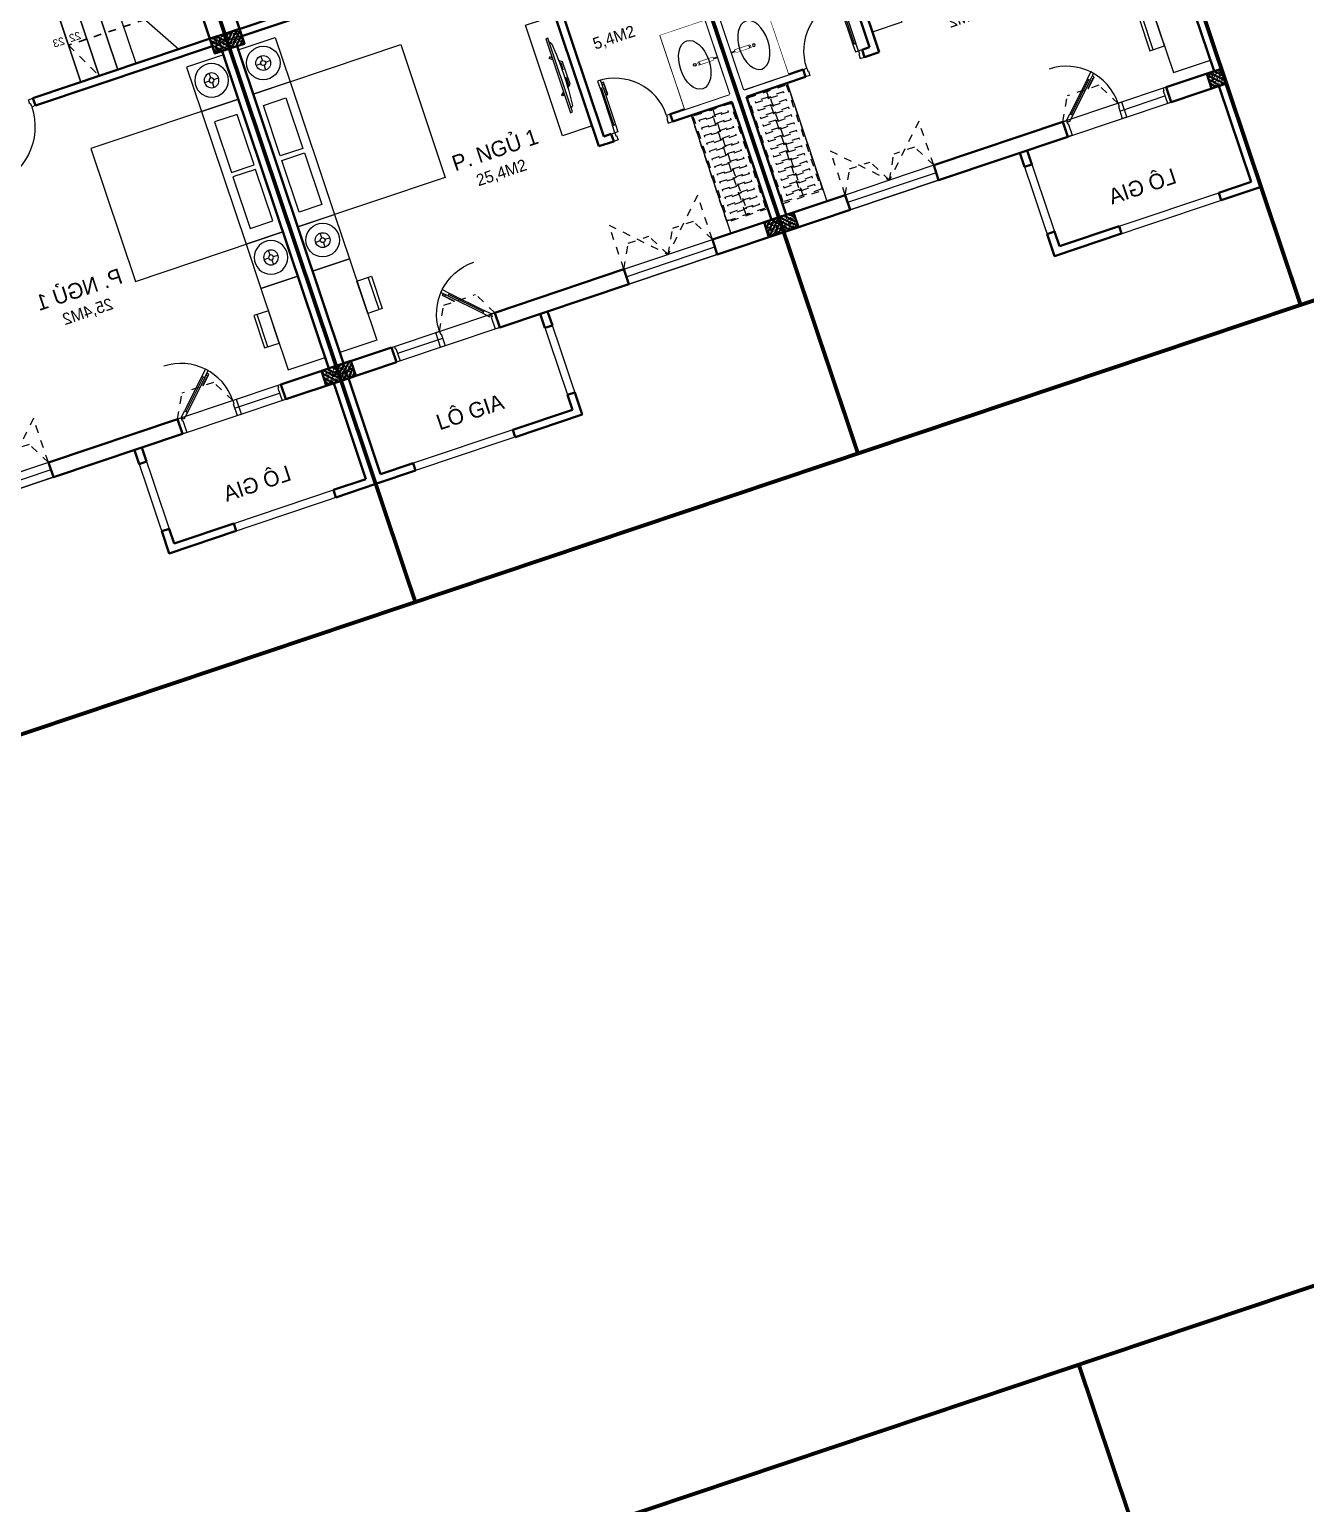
# Model space of a CAD drawing. Header units: metres. Extents: x 568336 to 569219, y 2065964 to 2066430.
# Drawn here: x 568569.31 to 568585.71, y 2066218.26 to 2066237.2 of the extents above; entities that cross this region are included whole.
import ezdxf

# ---------------------------------------------------------------- set-up
doc = ezdxf.new("R2010")
doc.units = ezdxf.units.M
for name, pattern in [('$AUDIT_BAD_LTYPE2', [0]), ('CENTER', [2, 1.25, -0.25, 0.25, -0.25]), ('DASHDOT2', [0.5, 0.25, -0.125, 0, -0.125]), ('HIDDEN', [0.375, 0.25, -0.125]), ('HIDDEN2', [0.1875, 0.125, -0.0625]), ('X-5M-G-MB PHONGNGU$0$HIDDEN2', [0.1875, 0.125, -0.0625])]:
    doc.linetypes.add(name, pattern=pattern)
doc.layers.get('0').update_dxf_attribs({"linetype": 'CONTINUOUS'})
doc.layers.get('DEFPOINTS').update_dxf_attribs({"linetype": 'CONTINUOUS'})
for name, color, linetype, lineweight in [('-CENTER', 143, 'CENTER', 13), ('-CONCRETE', 1, 'CONTINUOUS', 35), ('-DIM', 9, 'CONTINUOUS', 13), ('-DOOR', 137, 'CONTINUOUS', 9), ('-FURNITURE', 46, 'CONTINUOUS', 9), ('-HATCH', 8, 'CONTINUOUS', 5), ('-LINE1', 7, 'CONTINUOUS', 18), ('-LINE2', 252, 'CONTINUOUS', 9), ('-STEEL1', 1, 'CONTINUOUS', 35), ('-TEXT', 7, 'CONTINUOUS', 15), ('-WALL', 4, 'CONTINUOUS', 35), ('TEXT25', 2, 'CONTINUOUS', 13)]:
    doc.layers.add(name, color=color, linetype=linetype, lineweight=lineweight)
doc.layers.add('-RANH GIOI LO DAT', color=12, linetype='CONTINUOUS')
doc.layers.add('1-NETMANH', color=8, linetype='CONTINUOUS')
doc.styles.add('SVN_AVO_thuong', font='')
doc.styles.add('T1', font='', dxfattribs={"height": 200})
doc.styles.add('vnavanth', font='', dxfattribs={"width": 0.8})
doc.styles.get('SVN_AVO_thuong').set_extended_font_data('SVN-Avo')
doc.styles.get('T1').set_extended_font_data('VNgeometric Light')
doc.styles.get('vnavanth').set_extended_font_data('.VnAvantH')

# ---------------------------------------------------------------- blocks, each defined once
blk = doc.blocks.new('M17-T2')
at = {"layer": '-RANH GIOI LO DAT', "linetype": 'HIDDEN', "ltscale": 10, "const_width": 50}
blk.add_lwpolyline([(199311.2922678299, -37992.77481386682), (205312.6449374761, -37853.14986137766), (205312.6449371913, -19988.65296813799), (194312.6449370133, -19988.65296804917), (194312.6449368876, -33109.07124499034)], close=True, dxfattribs=at)
blk = doc.blocks.new('*U150')
at = {"linetype": '$AUDIT_BAD_LTYPE2'}
for p, q in [((70, 100), (69.99999999999999, 600.0000000000018)), ((89.99999999999999, 600.0000000000018), (90, 100))]:
    blk.add_line(p, q, dxfattribs=at)
for points in [[(49.99999999999999, 600.0000000000018), (89.99999999999999, 600.0000000000018), (89.99999999999999, 700.0000000000018), (49.99999999999999, 700.0000000000018), (49.99999999999999, 600.0000000000018)], [(49.99999999999999, 602.9059272893373), (50, 100)], [(50, 100), (90, 100), (90, 0), (50, 0), (50, 100)]]:
    blk.add_lwpolyline(points)
for points in [[(118.2698876160139, 494.515618111911), (118.2698876160139, 664.1349438079942), (89.99999999999999, 664.1349438079942), (89.99999999999999, 635.8650561920094), (112.6159100928053, 635.8650561920094), (112.6159100928053, 494.515618111911)], [(0, 0), (50, 0), (50, -40), (60, -40), (60, -99.99998804123416), (0, -99.99998804123416)], [(800.0000000000018, 7.105427357600876e-15), (750.0000000000018, 7.105427357600876e-15), (750.0000000000018, -40), (740.0000000000018, -40), (740.0000000000018, -99.99998804123415), (800.0000000000018, -99.99998804123415)]]:
    blk.add_lwpolyline(points, close=True)
at = {"linetype": '$AUDIT_BAD_LTYPE2', "ltscale": 0.3}
blk.add_arc((50, 0), 700.0000000000018, 0, 90, dxfattribs=at)
blk = doc.blocks.new('*U152')
at = {"linetype": '$AUDIT_BAD_LTYPE2'}
for p, q in [((70, 100), (70, 699.9999999999982)), ((90, 699.9999999999982), (90, 100))]:
    blk.add_line(p, q, dxfattribs=at)
for points in [[(50, 699.9999999999982), (90, 699.9999999999982), (90, 799.9999999999982), (50, 799.9999999999982), (50, 699.9999999999982)], [(50, 702.9059272893337), (50, 100)], [(50, 100), (90, 100), (90, 0), (50, 0), (50, 100)]]:
    blk.add_lwpolyline(points)
for points in [[(118.2698876160139, 594.5156181119073), (118.2698876160139, 764.1349438079906), (90, 764.1349438079906), (90, 735.8650561920058), (112.6159100928053, 735.8650561920058), (112.6159100928053, 594.5156181119073)], [(0, 0), (50, 0), (50, -40), (60, -40), (60, -99.99999999999272), (0, -99.99999999999272)], [(899.9999999999982, 1.3252863207713e-28), (849.9999999999982, 1.3252863207713e-28), (849.9999999999982, -40.00000000000001), (839.9999999999982, -40.00000000000001), (839.9999999999982, -99.99999999999272), (899.9999999999982, -99.99999999999272)]]:
    blk.add_lwpolyline(points, close=True)
at = {"linetype": '$AUDIT_BAD_LTYPE2', "ltscale": 0.3}
blk.add_arc((50, 0), 799.9999999999982, 0, 90, dxfattribs=at)
blk = doc.blocks.new('1800X2000')
at = {"layer": '-FURNITURE'}
blk.add_line((325497.3064970744, 17765.29446492715), (325497.3064973904, 19565.2944651944), dxfattribs=at)
for points in [[(323997.3057774993, 19565.2944651944), (325997.3064971831, 19565.2944651944), (325997.3064971831, 17765.29446484288), (323997.3057774993, 17765.29446484288)], [(325612.9490047574, 19390.79434491032), (325919.0064973457, 19390.79434491032), (325919.0064973457, 18691.29434485664), (325612.9490047574, 18691.29434485664)], [(325612.9490046239, 18629.79434491026), (325919.0064972151, 18629.79434491026), (325919.0064972151, 17946.79434485664), (325612.9490046239, 17946.79434485664)]]:
    blk.add_lwpolyline(points, close=True, dxfattribs=at)
blk = doc.blocks.new('XR.MB.LM123$0$tvi 1')
blk.add_lwpolyline([(28.54445810673496, -2.291926648467779e-10), (28.54445810673496, -999.9999999999964), (-7.275957614183426e-12, -1000), (0, 0)], close=True)
for points in [[(28.54445810680045, -50.31958968611434), (52.37372755713295, -80.86315460130209)], [(-24.09820395050338, -235.5599978379832), (-39.09879504836863, -251.7939635238108)], [(0, -284.7849796677438), (-39.09879504836863, -251.7939635238108)], [(0, -255.9952397129928), (-24.09820395050338, -235.5599978379832)], [(69.66229681991535, -315.0836646851385), (111.1934016081432, -350.2927865858655), (111.193401608034, -649.712917566063), (69.68611289083492, -684.9110379843005)], [(89.09002233762294, -445.7449799550195), (89.09002233762294, -359.9578938602899), (70.91298945683957, -344.6203678706661)], [(89.09002233768115, -554.2550200447404), (89.09002233773936, -640.0421061392371), (70.91298945678864, -655.3796321293303)], [(89.09002233762294, -445.7449799550195), (73.49991829216015, -445.7449799550232)], [(89.09002233768115, -554.2550200447404), (73.49991829216015, -554.2550200447404)], [(0, -715.2150203320198), (-39.09879504836863, -748.2060364759491)], [(-24.09820395050338, -764.4400021620095), (-39.09879504836863, -748.2060364759491)], [(0, -744.004760287), (-24.09820395050338, -764.4400021620095)], [(28.54445810674224, -949.680410313882), (52.37372755713295, -919.1368453984578)]]:
    blk.add_lwpolyline(points)
blk.add_arc((-4025.16618952866, -499.9999999999964), 4099.025185406737, 354.1310878512652, 5.868912148527433)
blk = doc.blocks.new('Sink_Cicle')
blk.add_lwpolyline([(17.49999987077899, -50.00226151314564), (-17.49999987077899, -49.99773848685436), (-17.51615354442038, -252.2967581441626), (17.48384613892995, -252.3012811850058)], close=True)
blk.add_circle((0, -300), 17.5)
at = {"layer": 'DEFPOINTS'}
blk.add_line((0, -100), (0, 0), dxfattribs=at)
blk.add_wipeout([(17.499999870775355, -50.00226151314928), (-17.49999987078263, -49.99773848685436), (-17.516153544427652, -252.29675814416623), (17.48384613892631, -252.3012811850058)])
at = {"layer": '-FURNITURE', "linetype": 'Continuous'}
blk.add_ellipse((0, -300), major_axis=(-325, 0), ratio=0.5846153846153846, dxfattribs=at)
blk.add_line((-17.51421511289664, -237.2967582757119), (17.48578462866135, -237.3012813020032))
blk = doc.blocks.new('*U146')
at = {"ltscale": 300}
blk.add_lwpolyline([(0, 0), (999.4913685167412, 0), (999.4913685167412, -600), (0, -600)], close=True, dxfattribs=at)
blk.add_wipeout([(0, 7.503331289626658e-12), (999.4913685167317, 7.503331289626658e-12), (999.4913685167317, -600.0000000000001), (0, -600.0000000000001)], dxfattribs=at)
blk.add_blockref('Sink_Cicle', (499.7456842583706, 0), dxfattribs=at)
blk = doc.blocks.new('12PLMP12')
at = {"color": 0, "linetype": 'ByBlock'}
for p, q in [((-1.25, 0), (-3.75, 0)), ((0, 1.25), (0, 3.75)), ((1.25, 0), (3.75, 0)), ((0, -1.25), (0, -3.75))]:
    blk.add_line(p, q, dxfattribs=at)
for radius in [8.5, 3.75, 1.25]:
    blk.add_circle((0, 0), radius, dxfattribs=at)
blk = doc.blocks.new('*U206')
at = {"linetype": 'X-5M-G-MB PHONGNGU$0$HIDDEN2'}
for points in [[(0, 600.0000000004657), (0, 0), (1581.478970114152, -5.343121944064298e-10), (1581.478970114152, 599.9999999999313)], [(1561.478970114152, 579.999661371858), (1561.478970114152, 19.99966137185813), (20, 20.00000000046566), (20, 580.0000000004657)], [(1561.478970114152, 286.6991212949402), (1561.478970114152, 313.099121294847), (20, 313.0991212953813), (19.99999859370291, 286.6991212952417)], [(113.7817614636733, 319.1750910408318), (109.4317788550979, 319.1750910408318), (109.4317788550979, 280.441767644881), (113.7817614636733, 280.441767644881)], [(227.7817614636733, 319.1750910407849), (223.4317788550979, 319.1750910407849), (223.4317788550979, 280.4417676448341), (227.7817614636733, 280.4417676448341)], [(341.7817614636733, 319.175091040738), (337.4317788550979, 319.175091040738), (337.4317788550979, 280.4417676447872), (341.7817614636733, 280.4417676447872)], [(455.7817614636733, 319.1750910406911), (451.4317788550979, 319.1750910406911), (451.4317788550979, 280.4417676447403), (455.7817614636733, 280.4417676447403)], [(569.7817614636733, 319.1750910406442), (565.431778855098, 319.1750910406442), (565.431778855098, 280.4417676446934), (569.7817614636733, 280.4417676446934)], [(683.7817614636733, 319.1750910405973), (679.431778855098, 319.1750910405973), (679.431778855098, 280.4417676446465), (683.7817614636733, 280.4417676446465)], [(797.7817614636733, 319.1750910405504), (793.431778855098, 319.1750910405504), (793.431778855098, 280.4417676445996), (797.7817614636733, 280.4417676445996)], [(911.7817614636733, 319.1750910405035), (907.431778855098, 319.1750910405035), (907.431778855098, 280.4417676445527), (911.7817614636733, 280.4417676445527)], [(1025.781761463673, 319.1750910404566), (1021.431778855098, 319.1750910404566), (1021.431778855098, 280.4417676445057), (1025.781761463673, 280.4417676445057)], [(1139.781761463673, 319.1750910404097), (1135.431778855098, 319.1750910404097), (1135.431778855098, 280.4417676444588), (1139.781761463673, 280.4417676444588)], [(1253.781761463673, 319.1750910403628), (1249.431778855098, 319.1750910403628), (1249.431778855098, 280.4417676444119), (1253.781761463673, 280.4417676444119)], [(1367.781761463673, 319.1750910403159), (1363.431778855098, 319.1750910403159), (1363.431778855098, 280.441767644365), (1367.781761463673, 280.441767644365)], [(1481.781761463673, 319.175091040269), (1477.431778855098, 319.175091040269), (1477.431778855098, 280.4417676443181), (1481.781761463673, 280.4417676443181)]]:
    blk.add_lwpolyline(points, close=True, dxfattribs=at)
for points in [[(122.2409142897814, 313.1103512093413), (122.2409142897814, 515.2497102723445), (100.1765458012815, 515.2497102723445), (100.1765458012815, 313.1103512093413)], [(236.2409142897814, 313.1103512092944), (236.2409142897814, 515.2497102722975), (214.1765458012815, 515.2497102722975), (214.1765458012815, 313.1103512092944)], [(350.2409142897814, 313.1103512092475), (350.2409142897814, 515.2497102722507), (328.1765458012815, 515.2497102722507), (328.1765458012815, 313.1103512092475)], [(464.2409142897814, 313.1103512092006), (464.2409142897814, 515.2497102722037), (442.1765458012815, 515.2497102722037), (442.1765458012815, 313.1103512092006)], [(578.2409142897814, 313.1103512091537), (578.2409142897814, 515.2497102721569), (556.1765458012815, 515.2497102721569), (556.1765458012815, 313.1103512091537)], [(692.2409142897814, 313.1103512091068), (692.2409142897814, 515.24971027211), (670.1765458012815, 515.24971027211), (670.1765458012815, 313.1103512091068)], [(806.2409142897814, 313.1103512090599), (806.2409142897814, 515.249710272063), (784.1765458012815, 515.249710272063), (784.1765458012815, 313.1103512090599)], [(920.2409142897814, 313.110351209013), (920.2409142897814, 515.2497102720162), (898.1765458012815, 515.2497102720162), (898.1765458012815, 313.110351209013)], [(1034.240914289781, 313.1103512089661), (1034.240914289781, 515.2497102719692), (1012.176545801281, 515.2497102719692), (1012.176545801281, 313.1103512089661)], [(1148.240914289781, 313.1103512089192), (1148.240914289781, 515.2497102719224), (1126.176545801281, 515.2497102719224), (1126.176545801281, 313.1103512089192)], [(1262.240914289781, 313.1103512088723), (1262.240914289781, 515.2497102718754), (1240.176545801281, 515.2497102718754), (1240.176545801281, 313.1103512088723)], [(1376.240914289781, 313.1103512088254), (1376.240914289781, 515.2497102718285), (1354.176545801281, 515.2497102718285), (1354.176545801281, 313.1103512088254)], [(1490.240914289781, 313.1103512087785), (1490.240914289781, 515.2497102717816), (1468.176545801281, 515.2497102717816), (1468.176545801281, 313.1103512087785)], [(100.1765458012815, 286.7103512094345), (100.1765458012815, 92.0852110228024), (122.2409142897814, 92.0852110228024), (122.2409142897814, 286.7103512094345)], [(214.1765458012815, 286.7103512093876), (214.1765458012815, 92.08521102275549), (236.2409142897814, 92.08521102275549), (236.2409142897814, 286.7103512093876)], [(328.1765458012815, 286.7103512093407), (328.1765458012815, 92.08521102270858), (350.2409142897814, 92.08521102270858), (350.2409142897814, 286.7103512093407)], [(442.1765458012815, 286.7103512092938), (442.1765458012815, 92.08521102266168), (464.2409142897814, 92.08521102266168), (464.2409142897814, 286.7103512092938)], [(556.1765458012815, 286.7103512092469), (556.1765458012815, 92.08521102261477), (578.2409142897814, 92.08521102261477), (578.2409142897814, 286.7103512092469)], [(670.1765458012815, 286.7103512092), (670.1765458012815, 92.08521102256786), (692.2409142897814, 92.08521102256786), (692.2409142897814, 286.7103512092)], [(784.1765458012815, 286.7103512091531), (784.1765458012815, 92.08521102252095), (806.2409142897814, 92.08521102252095), (806.2409142897814, 286.7103512091531)], [(898.1765458012815, 286.7103512091062), (898.1765458012815, 92.08521102247404), (920.2409142897814, 92.08521102247404), (920.2409142897814, 286.7103512091062)], [(1012.176545801281, 286.7103512090592), (1012.176545801281, 92.08521102242715), (1034.240914289781, 92.08521102242715), (1034.240914289781, 286.7103512090592)], [(1126.176545801281, 286.7103512090123), (1126.176545801281, 92.08521102238024), (1148.240914289781, 92.08521102238024), (1148.240914289781, 286.7103512090123)], [(1240.176545801281, 286.7103512089654), (1240.176545801281, 92.08521102233333), (1262.240914289781, 92.08521102233333), (1262.240914289781, 286.7103512089654)], [(1354.176545801281, 286.7103512089186), (1354.176545801281, 92.08521102228642), (1376.240914289781, 92.08521102228642), (1376.240914289781, 286.7103512089186)], [(1468.176545801281, 286.7103512088717), (1468.176545801281, 92.0852110222395), (1490.240914289781, 92.0852110222395), (1490.240914289781, 286.7103512088717)]]:
    blk.add_lwpolyline(points, dxfattribs=at)
blk = doc.blocks.new('X-5M-G-MB PHONGNGU$0$A$C25DB0C3F')
at = {"elevation": -1.640194e-10}
for points in [[(197.042397281708, 437.8598038521595), (197.0369402521756, -4.041241481900215e-06), (2.670008689165115e-05, 0.002451622160151601), (0.005483729648403823, 437.8622595155612)], [(0.005483729648403823, 437.8622595155612), (197.0369402521756, 437.8622595153283), (197.0369402521756, -4.041241481900215e-06), (0.005483729648403823, -4.041226929984987e-06)]]:
    blk.add_lwpolyline(points, close=True, dxfattribs=at)
at = {"elevation": -1.640194e-10, "flags": 128}
blk.add_lwpolyline([(43.79146451898851, 437.8617138124537), (43.78600748942699, 0.001905919052660465)], dxfattribs=at)
blk = doc.blocks.new('*U151')
at = {"linetype": '$AUDIT_BAD_LTYPE2'}
for p, q in [((134.8528137423857, 56.56854249492379), (488.4062043356582, 410.1219330881962)), ((502.5483399593892, 395.9797974644653), (148.9949493661167, 42.42640687119284))]:
    blk.add_line(p, q, dxfattribs=at)
for points in [[(476.3188696038515, 426.3188696038514), (120.7106781186548, 70.71067811865474)], [(474.2640687119273, 424.2640687119272), (502.5483399593892, 395.9797974644653), (573.2590180780439, 466.69047558312), (544.974746830582, 494.9747468305819), (474.2640687119273, 424.2640687119272)], [(120.7106781186548, 70.71067811865474), (148.9949493661167, 42.42640687119284), (78.2842712474619, -28.2842712474619), (50, 0), (120.7106781186548, 70.71067811865474)]]:
    blk.add_lwpolyline(points)
for points in [[(447.9494474537137, 301.4012464854598), (567.8884228737038, 421.3402219054498), (547.8985936370387, 441.3300511421148), (527.9087644003944, 421.3402219054705), (543.9006277897223, 405.3483585161426), (443.9514816063765, 305.3992123327969)], [(0, 0), (50, 0), (50, -40), (60, -40), (60, -199.3588634537518), (0, -199.3588634537518)], [(799.9999999999982, 7.105427357601134e-15), (749.9999999999982, 7.105427357601134e-15), (749.9999999999982, -40), (739.9999999999982, -40), (739.9999999999982, -199.3588634537518), (799.9999999999982, -199.3588634537518)]]:
    blk.add_lwpolyline(points, close=True)
at = {"linetype": '$AUDIT_BAD_LTYPE2', "ltscale": 0.3}
blk.add_arc((50, 0), 699.9999999999982, 0, 90, dxfattribs=at)
blk = doc.blocks.new('D12')
at = {"layer": '-DOOR'}
for p, q in [((0, 200.0213350024052), (1200, 200.0213350024052)), ((0, 100), (1200, 100.2985981091746)), ((0, 0), (1200, 0.2985981091745802))]:
    blk.add_line(p, q, dxfattribs=at)
at = {"layer": '-LINE2', "linetype": 'HIDDEN2', "ltscale": 10}
for p, q in [((0, 200), (0, 800)), ((0, 800), (600, 200.0213350024052)), ((1200, 800), (600, 200.0213350024052)), ((1200, 200), (1200, 800)), ((1200, 200), (1200, 800)), ((0, 200.0213350024052), (160.3887441940024, 500)), ((160.3887441940024, 500), (439.4600093320769, 500.1492614196613)), ((600, 200.0213350024052), (439.4600093320769, 500.1492614196613)), ((600, 200.0213350024052), (760.5399906679231, 500.1492614196613)), ((1039.611255805998, 500), (760.5399906679231, 500.1492614196613)), ((1200, 200.0213350024052), (1039.611255805998, 500))]:
    blk.add_line(p, q, dxfattribs=at)
blk = doc.blocks.new('18x35')
at = {"layer": '-HATCH'}
h = blk.add_hatch(dxfattribs=at)
h.set_pattern_fill('CHAU-01', color=256, scale=10, angle=-1.272221872585407e-14, pattern_type=2)
h.set_pattern_definition([(49.99999999999999, (0, 0), (71.72601826007535, -6.275213498259527), [7.5, -82.5]), (355, (0, 0), (-13.87513336129999, 75.21921337000119), [6, -66]), (100.4514, (5.977167999997619, -0.5229339999999638), (57.85093817140217, 68.94395420609534), [6.374019000000001, -70.1142112]), (46.18419999999998, (0, 20), (106.7241048625644, -16.55190143290183), [11.25, -123.75]), (96.63559999999998, (8.89367449999554, 18.62066930000003), (93.46627055487036, 97.41178709004416), [9.561028799999994, -105.1713]), (351.1842, (0, 20), (93.46619451336275, 97.41186009253245), [9, -99]), (20.99999999999998, (10, 15), (59.69070521184616, -40.2618890665339), [7.5, -82.5]), (326.0000000000001, (10, 15), (24.33153319215819, 72.5150045046853), [6, -66]), (71.45139999999999, (14.97422329999972, 11.64483940000002), (84.022262858149, 32.25304967099522), [6.374019000000001, -70.1142112]), (37.49999999999998, (0, 0), (1.215985531729074, 33.28938538313115), [0, -65.19999999999999, 0, -67, 0, -66.25]), (7.499999999999987, (0, 0), (26.30695374421487, 39.44117118823602), [0, -38.2, 0, -63.7, 0, -25.25]), (327.5, (-22.30000000000291, 0), (53.3822436172409, -2.255487173437988), [0, -25, 0, -78, 0, -103.5]), (317.5, (-32.30000000000291, 0), (58.31861693423862, 10.01049823323176), [0, -32.5, 0, -51.8, 0, -73.5]), (44.99999999999999, (0, 0), (-30.05203820042826, 30.05203820042828), []), (44.99999999999999, (0, 12.25), (-30.05203820042826, 30.05203820042828), [])])
h.paths.add_polyline_path([(96508.03118051568, 47993.04977023201), (96508.03118051568, 47793.04977023201), (96708.03118051568, 47793.04977023201), (96708.03118051568, 47993.04977023201)])
at = {"layer": '-STEEL1'}
blk.add_lwpolyline([(96508.03118051568, 47793.04977023201), (96708.03118051568, 47793.04977023201), (96708.03118051568, 47993.04977023201), (96508.03118051568, 47993.04977023201)], close=True, dxfattribs=at)
blk = doc.blocks.new('M1-T2')
at = {"layer": '-CONCRETE', "color": 1, "linetype": 'HIDDEN', "ltscale": 10, "const_width": 50}
blk.add_lwpolyline([(191581.7177010371, 50951.98888872014), (197581.6939540912, 50951.98888872005), (197581.7429788466, 30952.01227472891), (191581.7667257926, 30952.01227472891)], close=True, dxfattribs=at)
at = {"layer": '-DOOR'}
for p, q in [((195482.1046997608, 34151.95781405905), (195482.2173081101, 33951.95787746226)), ((192991.9612267978, 34051.97156198836), (192380.7417146031, 34051.97156198836))]:
    blk.add_line(p, q, dxfattribs=at)
blk.add_lwpolyline([(192331.9612267982, 34151.98482892333), (192372.6116333023, 34151.98482892333), (192372.6116333023, 34119.46450372008), (192380.7417146031, 34119.46450372008), (192380.7417146031, 33951.98482896041), (192331.9612267982, 33951.98482896041)], close=True, dxfattribs=at)
for points in [[(192331.96122545, 34151.9650449), (193731.9612261062, 34151.95119095598), (193731.9612261064, 33951.95119095598), (192331.9612254502, 33951.9650449)], [(195482.1046997608, 34151.95781405905), (196681.9148151621, 34152.25640030159), (196681.9148151624, 33952.25640030159), (195482.104699761, 33951.95781405905)]]:
    blk.add_lwpolyline(points, dxfattribs=at)
at = {"layer": '-FURNITURE'}
blk.add_line((196931.8970289972, 35752.21620136574), (196931.8706987412, 34151.97159098544), dxfattribs=at)
for points in [[(191681.890203857, 37801.59738755235), (191681.8902036072, 38401.59738724533), (192181.8902036072, 38401.59738733305), (192181.890203857, 37801.59738764007)], [(195281.8256804378, 36027.93517322378), (195281.8256809461, 37528.20742552447), (195681.8262739024, 37524.20742545433), (195681.8262733941, 36027.93517315364)], [(191681.8874519427, 35401.59738750743), (191681.8874516929, 36001.59738720041), (192181.8874516929, 36001.59738728813), (192181.8874519427, 35401.59738759515)], [(191681.8846994627, 35401.59738759515), (192181.8846994627, 35401.59738759515), (192181.8846994627, 34301.59738759515), (191681.8846994627, 34301.59738759515)]]:
    blk.add_lwpolyline(points, close=True, dxfattribs=at)
at = {"layer": '-LINE1'}
for p, q in [((192781.8645775628, 39651.71386036376), (192204.5143083745, 38651.71386036469)), ((192781.8645775637, 38651.71386036469), (192781.8645775637, 39651.71386036469)), ((193031.7223189393, 39651.71386036469), (193031.7223189393, 38651.71386036469)), ((193031.7223189393, 38651.71386036469), (193031.7223189393, 39651.71386036469)), ((193281.5800603149, 39651.71386036469), (193281.5800603149, 38651.71386036469)), ((193281.5800603149, 38651.71386036469), (193281.5800603148, 39651.71386036469)), ((193531.4378016904, 38651.71386036469), (193531.4378016903, 39701.71386036469)), ((193531.4378016904, 39651.71386036469), (193531.4378016904, 38651.71386036469)), ((193431.4378016904, 38651.71386036469), (191681.8846994524, 38651.71386036469))]:
    blk.add_line(p, q, dxfattribs=at)
at = {"layer": '-LINE1', "lineweight": 18}
blk.add_lwpolyline([(191581.7411493842, 50951.93153578669), (197581.7174024383, 50951.9315357866), (197581.7664271937, 30951.95492153367), (191581.7901741396, 30951.95492153367)], close=True, dxfattribs=at)
at = {"layer": '-LINE1'}
for points in [[(194381.9612261064, 33952.12939903888), (194381.9612261064, 32552.12939903888), (191581.9612261065, 32552.12939903894), (191581.9612261062, 33952.12939903888)], [(194281.9612261064, 33952.12939903888), (194281.9612261064, 32852.12939903888)], [(193471.9612261064, 32652.12939903891), (192121.9612261064, 32652.12939903894)]]:
    blk.add_lwpolyline(points, dxfattribs=at)
at = {"layer": '-LINE2', "linetype": 'HIDDEN2', "ltscale": 10}
for p, q in [((192981.8782542219, 34151.81175561759), (193142.2669984159, 34451.81175561759)), ((193142.2669984159, 34451.81175561759), (193571.5724826038, 34451.95119095597)), ((193731.9612267978, 34151.95119095597), (193571.5724826038, 34451.95119095597))]:
    blk.add_line(p, q, dxfattribs=at)
at = {"layer": '-WALL'}
for p, q in [((197581.8715208228, 33951.95400909492), (197581.8356526518, 48951.9288357351)), ((191581.9612261218, 43152.21864277967), (191581.9612261062, 33952.12939903888)), ((191781.8846994565, 38651.71386053931), (191781.8846994633, 43152.21864277952)), ((194181.7288367685, 38651.71386023989), (191681.8479163596, 38651.71386053934)), ((194181.728836786, 38551.71386025392), (194181.7288367685, 38651.71386023989)), ((191681.8846994476, 34151.78813647057), (191681.8846994623, 38451.59738793888)), ((191781.9171037749, 38551.71386025695), (194181.728836786, 38551.71386025392)), ((195681.807077675, 38551.71387584324), (195681.8959141307, 35752.22223347171)), ((195781.8646470529, 35852.21678276164), (195781.8324600292, 38551.71387618771)), ((197481.6057401042, 38451.59738805493), (197481.65820636, 35852.21678276164)), ((195881.759104868, 35852.21678276164), (195781.8646470529, 35852.21678276164)), ((195881.759104868, 35752.22223347171), (195881.759104868, 35852.21678276164)), ((197481.65820636, 35852.21678276164), (196681.759104868, 35852.21678276164)), ((196681.759104868, 35852.21678276164), (196681.759104868, 35752.22223347171)), ((195681.8959141307, 35752.22223347171), (195881.759104868, 35752.22223347171)), ((196681.759104868, 35752.22223347171), (197481.9116564601, 35752.22223347171)), ((197482.4429011435, 35751.97752593833), (196682.4723901015, 35752.25630314852)), ((197481.9116564601, 35752.22223347171), (197481.8853262041, 34151.9776230914)), ((192331.9612261064, 34151.78938464209), (191681.8846994476, 34151.78813647057)), ((192331.9612261064, 33952.13087406912), (192331.9612261064, 34151.78938464209)), ((193731.9612267978, 34151.96695212407), (195482.1046997608, 34151.96695212407)), ((193731.9612267978, 33951.9524392639), (193731.9612267978, 34151.96695212407)), ((195482.1046997608, 34151.96695212407), (195482.1046997608, 33951.9524392639)), ((197481.8853262041, 34151.9776230914), (196681.9148151621, 34152.25640030159)), ((196681.9148151621, 34152.25640030159), (196681.9603375688, 33952.1190888019)), ((191581.9612261062, 33952.12939903888), (192331.9612261064, 33952.13087406912)), ((191581.9612261064, 32552.12939903888), (191581.9612261062, 33952.12939903894)), ((191681.9612261062, 33952.12939903894), (191581.9612261062, 33952.12939903894)), ((191681.9612261064, 32652.12939903888), (191681.9612261062, 33952.12939903894)), ((195482.1046997608, 33951.9524392639), (193731.9612267978, 33951.9524392639)), ((194281.9612261064, 33761.9524392639), (194281.9612261064, 33951.9524392639)), ((194381.9612261064, 33761.9524392639), (194381.9612261064, 33951.9524392639)), ((196681.9603375688, 33952.1190888019), (197581.8715208228, 33951.95400909492)), ((194281.9612261064, 33761.9524392639), (194381.9612261064, 33761.9524392639)), ((194281.9612261064, 32652.12939903888), (194281.9612261064, 32852.12939903888)), ((194281.9612261064, 32852.12939903888), (194381.9612261064, 32852.12939903888)), ((194381.9612261064, 32552.12939903888), (194381.9612261064, 32852.12939903888)), ((192121.9612261064, 32652.12939903888), (191681.9612261064, 32652.12939903888)), ((192121.9612261064, 32552.12939903888), (192121.9612261064, 32652.12939903888)), ((193471.9612261064, 32552.1293990389), (193471.9612261064, 32652.1293990389)), ((193471.9612261064, 32652.1293990389), (194281.9612261064, 32652.12939903888)), ((192121.9612261064, 32552.12939903888), (191581.9612261064, 32552.12939903888)), ((193471.9612261064, 32552.1293990389), (194381.9612261065, 32552.12939903888))]:
    blk.add_line(p, q, dxfattribs=at)
at = {"layer": '1-NETMANH', "linetype": 'DASHDOT2'}
blk.add_lwpolyline([(193108.9081962636, 42651.95405864152), (192274.0418498825, 42651.95405864152), (192289.6579554876, 39150.79739914944), (192289.6579554876, 39150.79739914944), (193531.4378016904, 39151.71386036469), (193281.5800603149, 38651.71386036469)], dxfattribs=at)
at = {"layer": '-DIM', "rotation": 180.0000000100511}
blk.add_blockref('1800X2000', (517679.1939453348, 55566.89190958357), dxfattribs=at)
at = {"layer": '-DOOR', "rotation": 180}
blk.add_blockref('*U152', (195081.7288367851, 38551.71387659042), dxfattribs=at)
at = {"layer": '-DOOR'}
blk.add_blockref('*U150', (195881.759104868, 35852.21678276164), dxfattribs=at)
at = {"layer": '-DOOR', "xscale": -1}
blk.add_blockref('*U151', (193731.9612267978, 34151.96695212407), dxfattribs=at)
at = {"layer": '-FURNITURE', "extrusion": (0, 0, -1), "rotation": 270}
for name, p, xscale, yscale, zscale in [('12PLMP12', (-191931.890203857, 38139.31591687683), -25.40000000037255, 25.40000000037255, -25.40000000037255), ('12PLMP12', (-191931.8874519427, 35739.31591683191), -25.40000000037255, 25.40000000037255, -25.40000000037255), ('*U206', (-197481.9116564601, 35752.22223347171), 0.916666666665974, 0.916666666665974, -0.916666666665974)]:
    blk.add_blockref(name, p, dxfattribs=dict(at, xscale=xscale, yscale=yscale, zscale=zscale))
at = {"layer": '-FURNITURE', "extrusion": (0, 0, -1), "rotation": 179.9963102775916}
blk.add_blockref('XR.MB.LM123$0$tvi 1', (-195472.1489315678, 36277.78735482617), dxfattribs=at)
at = {"layer": '-FURNITURE', "rotation": 180.0007140750975}
blk.add_blockref('X-5M-G-MB PHONGNGU$0$A$C25DB0C3F', (192378.9191585024, 35100.68551907282), dxfattribs=at)
at = {"layer": '-STEEL1'}
for p in [(95073.69142309617, -9341.535821170866), (95073.69142309617, -13841.16329987827), (100874.0178389491, -13841.16329976222)]:
    blk.add_blockref('18x35', p, dxfattribs=at)
blk.add_blockref('D12', (195482.2173081101, 33951.95787746226))
at = {"layer": '-TEXT', "color": 2, "style": 'vnavanth'}
for s, p in [('22', (193343.8776875657, 39179.09180101928)), ('23', (193565.0599501556, 39179.09180101928))]:
    blk.add_text(s, height=99.97959496000885, dxfattribs=at).set_placement(p)
at = {"layer": 'TEXT25'}
for s, height, style, p in [('5,4M2', 150, 'T1', (196030.4604767228, 36943.66460551127)), ('P. NGỦ 1', 200, 'SVN_AVO_thuong', (193828.0914676749, 36034.34057784747)), ('25,4M2', 150, 'T1', (194051.615527528, 35756.70751031052)), ('LÔ GIA', 200, 'SVN_AVO_thuong', (192578.856507321, 32943.90429376002))]:
    blk.add_text(s, height=height, rotation=359.9999999899488, dxfattribs=dict(at, style=style)).set_placement(p)
at = {"layer": '-FURNITURE', "extrusion": (0, 0, -1), "xscale": -1, "zscale": -1, "rotation": 90}
blk.add_blockref('*U146', (-197481.6067793201, 36851.70815127838), dxfattribs=at)

msp = doc.modelspace()

# ---------------------------------------------------------------- block references
at = {"layer": '-CENTER', "xscale": 0.001, "yscale": 0.001, "zscale": 0.001, "rotation": 108.5514997306934}
msp.add_blockref('M17-T2', (568628.5186817539, 2066043.086245352), dxfattribs=at)
at = {"layer": '-DIM', "xscale": -0.001, "yscale": 0.001, "zscale": 0.001}
for p, rotation in [((568765.7455040036, 2066261.454037277), 18.5516401755757), ((568385.6344388903, 2066186.529220941), 198.5514662004709)]:
    msp.add_blockref('M1-T2', p, dxfattribs=dict(at, rotation=rotation))

# ---------------------------------------------------------------- next in the draw order: block references
at = {"layer": '-DIM', "xscale": 0.001, "yscale": 0.001, "zscale": 0.001}
for p, rotation in [((568402.4918891374, 2066139.547278192), 18.55152071404751), ((568760.2662669109, 2066312.249961356), 198.5504143414657)]:
    msp.add_blockref('M1-T2', p, dxfattribs=dict(at, rotation=rotation))

# ---------------------------------------------------------------- next in the draw order: block references
at = {"layer": '-DIM', "xscale": -0.001, "yscale": 0.001, "zscale": 0.001, "rotation": 18.54910006464123}
msp.add_blockref('M1-T2', (568777.1236748085, 2066265.263295448), dxfattribs=at)

doc.saveas('drawing.dxf')
